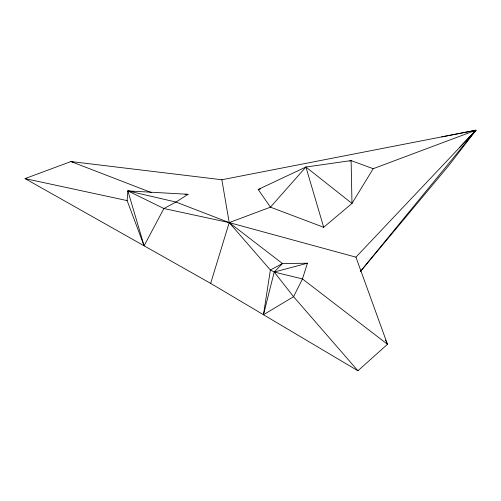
<?xml version="1.0" encoding="UTF-8"?>
<svg xmlns="http://www.w3.org/2000/svg" width="501" height="501" viewBox="0 0 501 501"><rect width="100%" height="100%" fill="white"/><g stroke="black" fill="none" stroke-linecap="round" stroke-linejoin="round"><path stroke-width="0.75" d="M127.129 200.6L127.88 190.9L188.057 194.3L175.97 202.06L163.902 208.529L144.094 245.803L127.129 200.6L25.05 178.6L70.948 161.541L221.855 179.746L475.95 130.216L449.24 164.954L360.426 271.529M26.603 178.763L25.05 178.6L210.658 283.384L357.927 370.784L387.467 344.281L302.46 278.925L274.216 272.037L270.383 270.001L282.451 263.539L307.432 263.219L302.46 278.925L293.567 296.692L263.47 314.728L270.383 270.001L229.207 222.601L175.97 202.06L127.88 190.9L144.094 245.803M263.47 314.728L274.216 272.037L282.451 263.539L229.207 222.601L163.902 208.529L127.88 190.9L129.396 191.088M210.658 283.384L229.207 222.601L221.855 179.746M373.195 168.693L351.99 203.425L323.696 227.291L270.446 207.163L258.184 189.472L305.911 167.027L351.113 160.589L373.195 168.693L475.95 130.216L360.382 271.479M349.679 161.178L351.113 160.589L351.99 203.425L305.911 167.027L270.446 207.163L229.207 222.601L355.935 257.157L387.467 344.281L385.501 340.073M355.935 257.157L475.95 130.216L441.7 136.923M459.686 147.307L475.95 130.216L471.428 131.45M307.432 263.219L274.216 272.037L293.567 296.692L357.927 370.784M258.184 189.472L260.457 188.958M185.001 194.3L188.057 194.3M131.675 191.363L133.949 191.645M73.227 162.117L70.948 161.541L151.596 192.66M305.911 167.027L323.696 227.291"/></g></svg>
